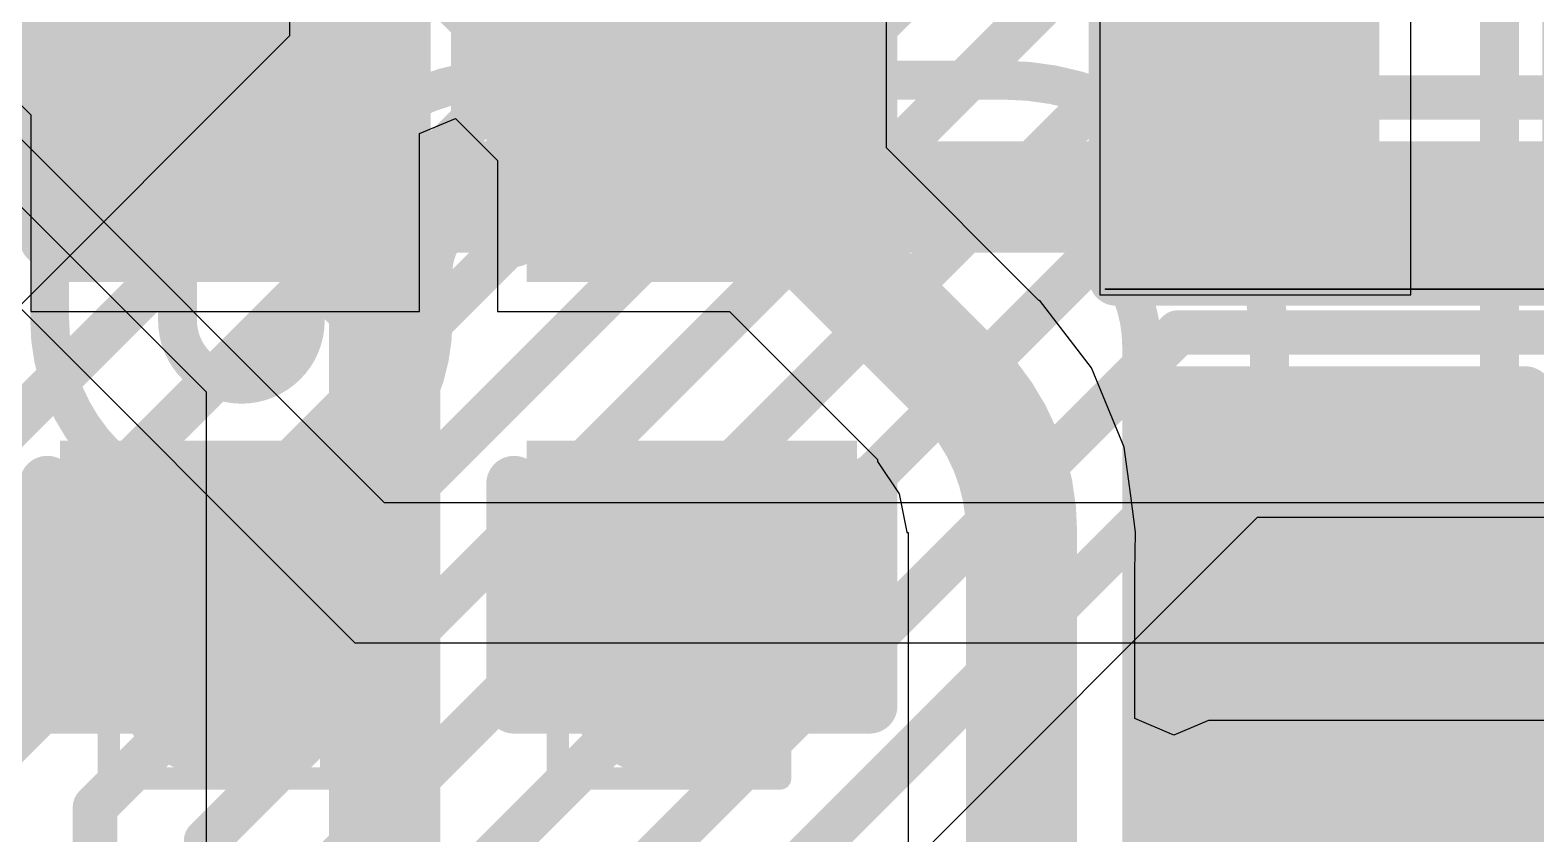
# Model space of a CAD drawing. Header units: inches. Extents: x -6 to 284, y -12 to 154.
# Drawn here: x 42.053 to 45.495, y -7.417 to -5.579 of the extents above; entities that cross this region are included whole.
import ezdxf

# ---------------------------------------------------------------- set-up
doc = ezdxf.new("R2010")
doc.units = ezdxf.units.IN
for name, color, linetype in [('Bottom Layer', 5, 'Continuous'), ('Bottom Overlay', 54, 'Continuous'), ('Bottom Paste', 16, 'Continuous'), ('Bottom Solder', 6, 'Continuous'), ('Drill Drawing', 1, 'Continuous'), ('GND-4', 54, 'Continuous'), ('PWR-1', 156, 'Continuous'), ('PWR-2', 130, 'Continuous'), ('Signal L1', 76, 'Continuous'), ('Signal L2', 6, 'Continuous'), ('Top Layer', 1, 'Continuous'), ('Top Paste', 8, 'Continuous'), ('Top Solder', 216, 'Continuous'), ('Via Holes', 16, 'Continuous')]:
    doc.layers.add(name, color=color, linetype=linetype)

# ---------------------------------------------------------------- blocks, each defined once
blk = doc.blocks.new('R___0402_B_95')
at = {"layer": 'Bottom Layer'}
for points in [[(-0.2413, 0.3175), (-0.2413, -0.3175), (-0.6985, -0.3175), (-0.6985, 0.3175)], [(0.6985, 0.3175), (0.6985, -0.3175), (0.2413, -0.3175), (0.2413, 0.3175)]]:
    blk.add_hatch(color=5, dxfattribs=at).paths.add_polyline_path(points)
at = {"layer": 'Bottom Paste'}
for points in [[(-0.2413, 0.3175), (-0.2413, -0.3175), (-0.6985, -0.3175), (-0.6985, 0.3175)], [(0.6985, 0.3175), (0.6985, -0.3175), (0.2413, -0.3175), (0.2413, 0.3175)]]:
    blk.add_hatch(color=16, dxfattribs=at).paths.add_polyline_path(points)
at = {"layer": 'Bottom Solder'}
for points in [[(-0.1863, 0.3725), (-0.1863, -0.3725), (-0.7535, -0.3725), (-0.7535, 0.3725)], [(0.7535, 0.3725), (0.7535, -0.3725), (0.1863, -0.3725), (0.1863, 0.3725)]]:
    blk.add_hatch(color=6, dxfattribs=at).paths.add_polyline_path(points)
at = {"layer": 'Bottom Overlay'}
for points in [[(0.7874, 0.4064, 0.127, 0.127, 0), (-0.7874, 0.4064, 0.127, 0.127, 0)], [(-0.7874, 0.4064, 0.127, 0.127, 0), (-0.7874, -0.4064, 0.127, 0.127, 0)], [(0.7874, 0.4064, 0.127, 0.127, 0), (0.7874, -0.4064, 0.127, 0.127, 0)], [(0.8128, 0.4318, 0.00323, 0.00323, 0), (-0.8128, 0.4318, 0.00323, 0.00323, 0)], [(0.7874, -0.4064, 0.127, 0.127, 0), (-0.7874, -0.4064, 0.127, 0.127, 0)]]:
    blk.add_lwpolyline(points, format="xyseb", dxfattribs=at)
for points in [[(-0.8191, 0.4064, 0.0635, 0.0635, 1), (-0.7556, 0.4064, 0.0635, 0.0635, 1)], [(-0.8191, 0.4064, 0.0635, 0.0635, 1), (-0.7556, 0.4064, 0.0635, 0.0635, 1)], [(0.7556, 0.4064, 0.0635, 0.0635, 1), (0.8191, 0.4064, 0.0635, 0.0635, 1)], [(0.7556, 0.4064, 0.0635, 0.0635, 1), (0.8191, 0.4064, 0.0635, 0.0635, 1)], [(-0.8136, 0.4318, 0.00161, 0.00161, 1), (-0.812, 0.4318, 0.00161, 0.00161, 1)], [(0.812, 0.4318, 0.00161, 0.00161, 1), (0.8136, 0.4318, 0.00161, 0.00161, 1)], [(-0.8191, -0.4064, 0.0635, 0.0635, 1), (-0.7556, -0.4064, 0.0635, 0.0635, 1)], [(-0.8191, -0.4064, 0.0635, 0.0635, 1), (-0.7556, -0.4064, 0.0635, 0.0635, 1)], [(0.7556, -0.4064, 0.0635, 0.0635, 1), (0.8191, -0.4064, 0.0635, 0.0635, 1)], [(0.7556, -0.4064, 0.0635, 0.0635, 1), (0.8191, -0.4064, 0.0635, 0.0635, 1)]]:
    blk.add_lwpolyline(points, format="xyseb", close=True, dxfattribs=at)
blk = doc.blocks.new('10118192_0001LF__249')
at = {"layer": 'Top Layer'}
blk.add_hatch(color=1, dxfattribs=at).paths.add_polyline_path([(4.15, -2.0125), (2.05, -2.0125), (2.05, -0.4125), (4.15, -0.4125)])
at = {"layer": 'Top Paste'}
blk.add_hatch(color=8, dxfattribs=at).paths.add_polyline_path([(4.15, -2.0125), (2.05, -2.0125), (2.05, -0.4125), (4.15, -0.4125)])
at = {"layer": 'Top Solder'}
blk.add_hatch(color=216, dxfattribs=at).paths.add_polyline_path([(4.2516, -2.1141), (1.9484, -2.1141), (1.9484, -0.3109), (4.2516, -0.3109)])
blk = doc.blocks.new('C___0402_B_347')
at = {"layer": 'Bottom Layer'}
for points in [[(-0.2413, 0.3175), (-0.2413, -0.3175), (-0.6985, -0.3175), (-0.6985, 0.3175)], [(0.6985, 0.3175), (0.6985, -0.3175), (0.2413, -0.3175), (0.2413, 0.3175)]]:
    blk.add_hatch(color=5, dxfattribs=at).paths.add_polyline_path(points)
at = {"layer": 'Bottom Paste'}
for points in [[(-0.2413, 0.3175), (-0.2413, -0.3175), (-0.6985, -0.3175), (-0.6985, 0.3175)], [(0.6985, 0.3175), (0.6985, -0.3175), (0.2413, -0.3175), (0.2413, 0.3175)]]:
    blk.add_hatch(color=16, dxfattribs=at).paths.add_polyline_path(points)
at = {"layer": 'Bottom Solder'}
for points in [[(-0.1813, 0.3775), (-0.1813, -0.3775), (-0.7585, -0.3775), (-0.7585, 0.3775)], [(0.7585, 0.3775), (0.7585, -0.3775), (0.1813, -0.3775), (0.1813, 0.3775)]]:
    blk.add_hatch(color=6, dxfattribs=at).paths.add_polyline_path(points)
at = {"layer": 'Bottom Overlay'}
for points in [[(-0.7874, 0.4064, 0.127, 0.127, 0), (-0.7874, -0.4064, 0.127, 0.127, 0)], [(-0.7874, 0.4064, 0.127, 0.127, 0), (-0.2794, 0.4064, 0.127, 0.127, 0)], [(0.2794, 0.4064, 0.127, 0.127, 0), (0.7874, 0.4064, 0.127, 0.127, 0)], [(0.7874, 0.4064, 0.127, 0.127, 0), (0.7874, -0.4064, 0.127, 0.127, 0)], [(-0.7874, -0.4064, 0.127, 0.127, 0), (-0.2794, -0.4064, 0.127, 0.127, 0)], [(0.2794, -0.4064, 0.127, 0.127, 0), (0.7874, -0.4064, 0.127, 0.127, 0)]]:
    blk.add_lwpolyline(points, format="xyseb", dxfattribs=at)
for points in [[(-0.8191, 0.4064, 0.0635, 0.0635, 1), (-0.7556, 0.4064, 0.0635, 0.0635, 1)], [(-0.8191, 0.4064, 0.0635, 0.0635, 1), (-0.7556, 0.4064, 0.0635, 0.0635, 1)], [(-0.3111, 0.4064, 0.0635, 0.0635, 1), (-0.2477, 0.4064, 0.0635, 0.0635, 1)], [(0.2477, 0.4064, 0.0635, 0.0635, 1), (0.3111, 0.4064, 0.0635, 0.0635, 1)], [(0.7556, 0.4064, 0.0635, 0.0635, 1), (0.8191, 0.4064, 0.0635, 0.0635, 1)], [(0.7556, 0.4064, 0.0635, 0.0635, 1), (0.8191, 0.4064, 0.0635, 0.0635, 1)], [(-0.8191, -0.4064, 0.0635, 0.0635, 1), (-0.7556, -0.4064, 0.0635, 0.0635, 1)], [(-0.8191, -0.4064, 0.0635, 0.0635, 1), (-0.7556, -0.4064, 0.0635, 0.0635, 1)], [(-0.3111, -0.4064, 0.0635, 0.0635, 1), (-0.2477, -0.4064, 0.0635, 0.0635, 1)], [(0.2477, -0.4064, 0.0635, 0.0635, 1), (0.3111, -0.4064, 0.0635, 0.0635, 1)], [(0.7557, -0.4064, 0.0635, 0.0635, 1), (0.8192, -0.4064, 0.0635, 0.0635, 1)], [(0.7557, -0.4064, 0.0635, 0.0635, 1), (0.8192, -0.4064, 0.0635, 0.0635, 1)]]:
    blk.add_lwpolyline(points, format="xyseb", close=True, dxfattribs=at)
blk = doc.blocks.new('C___0402_B_479')
at = {"layer": 'Bottom Layer'}
for points in [[(-0.2413, 0.3175), (-0.2413, -0.3175), (-0.6985, -0.3175), (-0.6985, 0.3175)], [(0.6985, 0.3175), (0.6985, -0.3175), (0.2413, -0.3175), (0.2413, 0.3175)]]:
    blk.add_hatch(color=5, dxfattribs=at).paths.add_polyline_path(points)
at = {"layer": 'Bottom Paste'}
for points in [[(-0.2413, 0.3175), (-0.2413, -0.3175), (-0.6985, -0.3175), (-0.6985, 0.3175)], [(0.6985, 0.3175), (0.6985, -0.3175), (0.2413, -0.3175), (0.2413, 0.3175)]]:
    blk.add_hatch(color=16, dxfattribs=at).paths.add_polyline_path(points)
at = {"layer": 'Bottom Solder'}
for points in [[(-0.1813, 0.3775), (-0.1813, -0.3775), (-0.7585, -0.3775), (-0.7585, 0.3775)], [(0.7585, 0.3775), (0.7585, -0.3775), (0.1813, -0.3775), (0.1813, 0.3775)]]:
    blk.add_hatch(color=6, dxfattribs=at).paths.add_polyline_path(points)
at = {"layer": 'Bottom Overlay'}
for points in [[(-0.7874, 0.4064, 0.127, 0.127, 0), (-0.7874, -0.4064, 0.127, 0.127, 0)], [(-0.7874, 0.4064, 0.127, 0.127, 0), (-0.2794, 0.4064, 0.127, 0.127, 0)], [(0.2794, 0.4064, 0.127, 0.127, 0), (0.7874, 0.4064, 0.127, 0.127, 0)], [(0.7874, 0.4064, 0.127, 0.127, 0), (0.7874, -0.4064, 0.127, 0.127, 0)], [(-0.7874, -0.4064, 0.127, 0.127, 0), (-0.2794, -0.4064, 0.127, 0.127, 0)], [(0.2794, -0.4064, 0.127, 0.127, 0), (0.7874, -0.4064, 0.127, 0.127, 0)]]:
    blk.add_lwpolyline(points, format="xyseb", dxfattribs=at)
for points in [[(-0.8191, 0.4064, 0.0635, 0.0635, 1), (-0.7556, 0.4064, 0.0635, 0.0635, 1)], [(-0.8191, 0.4064, 0.0635, 0.0635, 1), (-0.7556, 0.4064, 0.0635, 0.0635, 1)], [(-0.3111, 0.4064, 0.0635, 0.0635, 1), (-0.2477, 0.4064, 0.0635, 0.0635, 1)], [(0.2477, 0.4064, 0.0635, 0.0635, 1), (0.3111, 0.4064, 0.0635, 0.0635, 1)], [(0.7556, 0.4064, 0.0635, 0.0635, 1), (0.8191, 0.4064, 0.0635, 0.0635, 1)], [(0.7556, 0.4064, 0.0635, 0.0635, 1), (0.8191, 0.4064, 0.0635, 0.0635, 1)], [(-0.8191, -0.4064, 0.0635, 0.0635, 1), (-0.7556, -0.4064, 0.0635, 0.0635, 1)], [(-0.8191, -0.4064, 0.0635, 0.0635, 1), (-0.7556, -0.4064, 0.0635, 0.0635, 1)], [(-0.3111, -0.4064, 0.0635, 0.0635, 1), (-0.2477, -0.4064, 0.0635, 0.0635, 1)], [(0.2477, -0.4064, 0.0635, 0.0635, 1), (0.3111, -0.4064, 0.0635, 0.0635, 1)], [(0.7556, -0.4064, 0.0635, 0.0635, 1), (0.8191, -0.4064, 0.0635, 0.0635, 1)], [(0.7556, -0.4064, 0.0635, 0.0635, 1), (0.8191, -0.4064, 0.0635, 0.0635, 1)]]:
    blk.add_lwpolyline(points, format="xyseb", close=True, dxfattribs=at)
blk = doc.blocks.new('C___0402_B_482')
at = {"layer": 'Bottom Layer'}
for points in [[(-0.2413, 0.3175), (-0.2413, -0.3175), (-0.6985, -0.3175), (-0.6985, 0.3175)], [(0.6985, 0.3175), (0.6985, -0.3175), (0.2413, -0.3175), (0.2413, 0.3175)]]:
    blk.add_hatch(color=5, dxfattribs=at).paths.add_polyline_path(points)
at = {"layer": 'Bottom Paste'}
for points in [[(-0.2413, 0.3175), (-0.2413, -0.3175), (-0.6985, -0.3175), (-0.6985, 0.3175)], [(0.6985, 0.3175), (0.6985, -0.3175), (0.2413, -0.3175), (0.2413, 0.3175)]]:
    blk.add_hatch(color=16, dxfattribs=at).paths.add_polyline_path(points)
at = {"layer": 'Bottom Solder'}
for points in [[(-0.1813, 0.3775), (-0.1813, -0.3775), (-0.7585, -0.3775), (-0.7585, 0.3775)], [(0.7585, 0.3775), (0.7585, -0.3775), (0.1813, -0.3775), (0.1813, 0.3775)]]:
    blk.add_hatch(color=6, dxfattribs=at).paths.add_polyline_path(points)
at = {"layer": 'Bottom Overlay'}
for points in [[(-0.7874, 0.4064, 0.127, 0.127, 0), (-0.2794, 0.4064, 0.127, 0.127, 0)], [(-0.7874, 0.4064, 0.127, 0.127, 0), (-0.7874, -0.4064, 0.127, 0.127, 0)], [(0.2794, 0.4064, 0.127, 0.127, 0), (0.7874, 0.4064, 0.127, 0.127, 0)], [(0.7874, 0.4064, 0.127, 0.127, 0), (0.7874, -0.4064, 0.127, 0.127, 0)], [(-0.7874, -0.4064, 0.127, 0.127, 0), (-0.2794, -0.4064, 0.127, 0.127, 0)], [(0.2794, -0.4064, 0.127, 0.127, 0), (0.7874, -0.4064, 0.127, 0.127, 0)]]:
    blk.add_lwpolyline(points, format="xyseb", dxfattribs=at)
for points in [[(-0.8191, 0.4064, 0.0635, 0.0635, 1), (-0.7556, 0.4064, 0.0635, 0.0635, 1)], [(-0.8191, 0.4064, 0.0635, 0.0635, 1), (-0.7556, 0.4064, 0.0635, 0.0635, 1)], [(-0.3111, 0.4064, 0.0635, 0.0635, 1), (-0.2477, 0.4064, 0.0635, 0.0635, 1)], [(0.2477, 0.4064, 0.0635, 0.0635, 1), (0.3111, 0.4064, 0.0635, 0.0635, 1)], [(0.7556, 0.4064, 0.0635, 0.0635, 1), (0.8191, 0.4064, 0.0635, 0.0635, 1)], [(0.7556, 0.4064, 0.0635, 0.0635, 1), (0.8191, 0.4064, 0.0635, 0.0635, 1)], [(-0.8191, -0.4064, 0.0635, 0.0635, 1), (-0.7556, -0.4064, 0.0635, 0.0635, 1)], [(-0.8191, -0.4064, 0.0635, 0.0635, 1), (-0.7556, -0.4064, 0.0635, 0.0635, 1)], [(-0.3111, -0.4064, 0.0635, 0.0635, 1), (-0.2477, -0.4064, 0.0635, 0.0635, 1)], [(0.2477, -0.4064, 0.0635, 0.0635, 1), (0.3111, -0.4064, 0.0635, 0.0635, 1)], [(0.7556, -0.4064, 0.0635, 0.0635, 1), (0.8191, -0.4064, 0.0635, 0.0635, 1)], [(0.7556, -0.4064, 0.0635, 0.0635, 1), (0.8191, -0.4064, 0.0635, 0.0635, 1)]]:
    blk.add_lwpolyline(points, format="xyseb", close=True, dxfattribs=at)

msp = doc.modelspace()

# ---------------------------------------------------------------- hatches: boundary and pattern name
at = {"layer": 'Bottom Layer'}
h = msp.add_hatch(color=5, dxfattribs=at)
edge = h.paths.add_edge_path()
edge.add_arc((42.487, -7.0362), 0.15, 0, 360)
h = msp.add_hatch(color=5, dxfattribs=at)
edge = h.paths.add_edge_path()
edge.add_arc((43.5134, -7.0362), 0.15, 0, 360)
msp.add_hatch(color=5, dxfattribs=at).paths.add_polyline_path([(44.7468, -7.8974), (47.904, -7.8974), (47.904, -7.2952), (44.7468, -7.2952)])
at = {"layer": 'Bottom Solder'}
h = msp.add_hatch(color=6, dxfattribs=at)
edge = h.paths.add_edge_path()
edge.add_arc((42.487, -7.0362), 0.2516, 0, 360)
h = msp.add_hatch(color=6, dxfattribs=at)
edge = h.paths.add_edge_path()
edge.add_arc((43.5134, -7.0362), 0.2516, 0, 360)
at = {"layer": 'GND-4'}
h = msp.add_hatch(color=54, dxfattribs=at)
edge = h.paths.add_edge_path()
edge.add_arc((42.487, -7.0362), 0.15, 0, 360)
h = msp.add_hatch(color=54, dxfattribs=at)
edge = h.paths.add_edge_path()
edge.add_arc((43.5134, -7.0362), 0.15, 0, 360)
at = {"layer": 'Signal L2'}
h = msp.add_hatch(color=6, dxfattribs=at)
edge = h.paths.add_edge_path()
edge.add_arc((42.487, -7.0362), 0.15, 0, 360)
h = msp.add_hatch(color=6, dxfattribs=at)
edge = h.paths.add_edge_path()
edge.add_arc((43.5134, -7.0362), 0.15, 0, 360)
at = {"layer": 'Via Holes'}
h = msp.add_hatch(color=7, dxfattribs=at)
edge = h.paths.add_edge_path()
edge.add_arc((42.487, -7.0362), 0.075, 0, 360)
h = msp.add_hatch(color=7, dxfattribs=at)
edge = h.paths.add_edge_path()
edge.add_arc((43.5134, -7.0362), 0.075, 0, 360)

# ---------------------------------------------------------------- linework, layer by layer
at = {"layer": 'Bottom Layer'}
for p, q in [((44.498, -5.2952), (44.498, -6.1842)), ((45.2092, -6.1842), (45.2092, -5.2952)), ((44.0102, -5.8483), (44.0102, -5.5111)), ((41.9208, -5.6399), (42.0544, -5.7734)), ((42.0544, -5.7734), (42.0544, -6.2223)), ((42.9434, -5.8157), (43.0255, -5.7817)), ((43.0255, -5.7817), (43.1212, -5.8774)), ((42.9434, -6.2223), (42.9434, -5.8157)), ((44.3591, -6.1972), (44.0102, -5.8483)), ((43.1212, -5.8774), (43.1212, -6.2223)), ((44.498, -6.1842), (45.2092, -6.1842)), ((42.0544, -6.2223), (42.9434, -6.2223)), ((43.1212, -6.2223), (43.6517, -6.2223)), ((43.6517, -6.2223), (43.9901, -6.5607)), ((44.3597, -6.1973), (44.3591, -6.1972)), ((44.3591, -6.1972), (44.3591, -6.1972)), ((44.3603, -6.1966), (44.3597, -6.1973)), ((44.479, -6.3513), (44.3603, -6.1966)), ((44.5541, -6.5327), (44.479, -6.3513)), ((44.5688, -6.6439), (44.5541, -6.5327)), ((43.9901, -6.5607), (43.9901, -6.5655)), ((43.9901, -6.5655), (43.9901, -6.5655)), ((43.9901, -6.5655), (43.9901, -6.5655)), ((43.9901, -6.5655), (44.0396, -6.6396)), ((44.0396, -6.6396), (44.057, -6.7273)), ((44.5798, -6.7273), (44.5688, -6.6439)), ((44.057, -6.7273), (44.057, -6.7276)), ((44.057, -6.7276), (44.0601, -6.7276)), ((44.0601, -6.7276), (44.0604, -6.728)), ((44.0604, -6.728), (44.0604, -7.6769)), ((44.5783, -6.8167), (44.5796, -6.7283)), ((44.5796, -6.7283), (44.5798, -6.7273)), ((44.5783, -7.1531), (44.5783, -6.8167)), ((44.6672, -7.1907), (44.5783, -7.1531)), ((44.7468, -7.1578), (44.6672, -7.1907)), ((47.904, -7.1578), (44.7468, -7.1578))]:
    msp.add_line(p, q, dxfattribs=at)
for points in [[(44.8536, -5.7397, 0.254, 0.254, 0), (44.8536, -4.6844, 0.254, 0.254, 0)], [(41.3604, -4.7865, 0.1524, 0.1524, 0), (42.2576, -5.6836, 0.1524, 0.1524, 0)], [(42.9271, -5.3171, 0.254, 0.254, 0), (43.4768, -5.8667, 0.254, 0.254, 0)], [(42.2576, -5.7143, 0.1524, 0.1524, 0), (42.2576, -5.6836, 0.1524, 0.1524, 0)], [(42.2576, -5.7143, 0.1524, 0.1524, 0), (42.41, -5.8667, 0.1524, 0.1524, 0)], [(43.4768, -5.8667, 0.254, 0.254, 0), (43.5657, -5.8667, 0.254, 0.254, 0)], [(43.5657, -5.8667, 0.254, 0.254, 0), (43.7562, -5.9605, 0.254, 0.254, 0)], [(42.41, -5.8667, 0.1524, 0.1524, 0), (42.4989, -5.8667, 0.1524, 0.1524, 0)], [(43.7562, -5.9605, 0.254, 0.254, 0), (44.176, -6.3803, 0.254, 0.254, 0)], [(44.176, -6.3803, 0.254, 0.254, -0.198765), (44.3193, -6.728, 0.254, 0.254, 0)], [(44.3193, -6.728, 0.254, 0.254, 0), (44.3193, -7.7842, 0.254, 0.254, 0)], [(45.0643, -6.729, 0.254, 0.254, 0), (45.6916, -6.729, 0.254, 0.254, 0)]]:
    msp.add_lwpolyline(points, format="xyseb", dxfattribs=at)
for points in [[(42.2195, -5.6836, 0.0762, 0.0762, 1), (42.2957, -5.6836, 0.0762, 0.0762, 1)], [(42.2195, -5.6836, 0.0762, 0.0762, 1), (42.2957, -5.6836, 0.0762, 0.0762, 1)], [(42.2195, -5.7143, 0.0762, 0.0762, 1), (42.2957, -5.7143, 0.0762, 0.0762, 1)], [(42.2195, -5.7143, 0.0762, 0.0762, 1), (42.2957, -5.7143, 0.0762, 0.0762, 1)], [(44.7901, -5.7397, 0.127, 0.127, 1), (44.9171, -5.7397, 0.127, 0.127, 1)], [(43.4133, -5.8667, 0.127, 0.127, 1), (43.5403, -5.8667, 0.127, 0.127, 1)], [(43.4133, -5.8667, 0.127, 0.127, 1), (43.5403, -5.8667, 0.127, 0.127, 1)], [(43.5022, -5.8667, 0.127, 0.127, 1), (43.6292, -5.8667, 0.127, 0.127, 1)], [(43.5022, -5.8667, 0.127, 0.127, 1), (43.6292, -5.8667, 0.127, 0.127, 1)], [(42.3719, -5.8667, 0.0762, 0.0762, 1), (42.4481, -5.8667, 0.0762, 0.0762, 1)], [(42.3719, -5.8667, 0.0762, 0.0762, 1), (42.4481, -5.8667, 0.0762, 0.0762, 1)], [(42.4608, -5.8667, 0.0762, 0.0762, 1), (42.537, -5.8667, 0.0762, 0.0762, 1)], [(43.6927, -5.9605, 0.127, 0.127, 1), (43.8197, -5.9605, 0.127, 0.127, 1)], [(43.6927, -5.9605, 0.127, 0.127, 1), (43.8197, -5.9605, 0.127, 0.127, 1)], [(44.1125, -6.3803, 0.127, 0.127, 1), (44.2395, -6.3803, 0.127, 0.127, 1)], [(44.1125, -6.3803, 0.127, 0.127, 1), (44.2395, -6.3803, 0.127, 0.127, 1)], [(44.2558, -6.728, 0.127, 0.127, 1), (44.3828, -6.728, 0.127, 0.127, 1)], [(44.2558, -6.728, 0.127, 0.127, 1), (44.3828, -6.728, 0.127, 0.127, 1)], [(45.0008, -6.729, 0.127, 0.127, 1), (45.1278, -6.729, 0.127, 0.127, 1)]]:
    msp.add_lwpolyline(points, format="xyseb", close=True, dxfattribs=at)
at = {"layer": 'Drill Drawing'}
for points in [[(42.233, -6.7822, 0.0508, 0.0508, 0), (42.741, -6.7822, 0.0508, 0.0508, 0)], [(42.233, -7.2902, 0.0508, 0.0508, 0), (42.233, -6.7822, 0.0508, 0.0508, 0)], [(42.741, -7.2902, 0.0508, 0.0508, 0), (42.741, -6.7822, 0.0508, 0.0508, 0)], [(43.2594, -6.7822, 0.0508, 0.0508, 0), (43.7674, -6.7822, 0.0508, 0.0508, 0)], [(43.2594, -7.2902, 0.0508, 0.0508, 0), (43.2594, -6.7822, 0.0508, 0.0508, 0)], [(43.7674, -7.2902, 0.0508, 0.0508, 0), (43.7674, -6.7822, 0.0508, 0.0508, 0)], [(42.233, -7.2902, 0.0508, 0.0508, 0), (42.741, -7.2902, 0.0508, 0.0508, 0)], [(43.2594, -7.2902, 0.0508, 0.0508, 0), (43.7674, -7.2902, 0.0508, 0.0508, 0)]]:
    msp.add_lwpolyline(points, format="xyseb", dxfattribs=at)
for points in [[(42.2203, -6.7822, 0.0254, 0.0254, 1), (42.2457, -6.7822, 0.0254, 0.0254, 1)], [(42.2203, -6.7822, 0.0254, 0.0254, 1), (42.2457, -6.7822, 0.0254, 0.0254, 1)], [(42.7283, -6.7822, 0.0254, 0.0254, 1), (42.7537, -6.7822, 0.0254, 0.0254, 1)], [(42.7283, -6.7822, 0.0254, 0.0254, 1), (42.7537, -6.7822, 0.0254, 0.0254, 1)], [(43.2467, -6.7822, 0.0254, 0.0254, 1), (43.2721, -6.7822, 0.0254, 0.0254, 1)], [(43.2467, -6.7822, 0.0254, 0.0254, 1), (43.2721, -6.7822, 0.0254, 0.0254, 1)], [(43.7547, -6.7822, 0.0254, 0.0254, 1), (43.7801, -6.7822, 0.0254, 0.0254, 1)], [(43.7547, -6.7822, 0.0254, 0.0254, 1), (43.7801, -6.7822, 0.0254, 0.0254, 1)], [(42.2203, -7.2902, 0.0254, 0.0254, 1), (42.2457, -7.2902, 0.0254, 0.0254, 1)], [(42.2203, -7.2902, 0.0254, 0.0254, 1), (42.2457, -7.2902, 0.0254, 0.0254, 1)], [(42.7283, -7.2902, 0.0254, 0.0254, 1), (42.7537, -7.2902, 0.0254, 0.0254, 1)], [(42.7283, -7.2902, 0.0254, 0.0254, 1), (42.7537, -7.2902, 0.0254, 0.0254, 1)], [(43.2467, -7.2902, 0.0254, 0.0254, 1), (43.2721, -7.2902, 0.0254, 0.0254, 1)], [(43.2467, -7.2902, 0.0254, 0.0254, 1), (43.2721, -7.2902, 0.0254, 0.0254, 1)], [(43.7547, -7.2902, 0.0254, 0.0254, 1), (43.7801, -7.2902, 0.0254, 0.0254, 1)], [(43.7547, -7.2902, 0.0254, 0.0254, 1), (43.7801, -7.2902, 0.0254, 0.0254, 1)]]:
    msp.add_lwpolyline(points, format="xyseb", close=True, dxfattribs=at)
at = {"layer": 'PWR-1'}
for p, q in [((42.8633, -6.6601), (41.5288, -5.3256)), ((41.3952, -5.5796), (42.7954, -6.9798)), ((46.2003, -6.6601), (42.8633, -6.6601)), ((42.7954, -6.9798), (45.9473, -6.9798))]:
    msp.add_line(p, q, dxfattribs=at)
at = {"layer": 'PWR-2'}
for p, q in [((41.096, -5.047), (42.4553, -6.4063)), ((42.4553, -6.4063), (42.4553, -8.2417))]:
    msp.add_line(p, q, dxfattribs=at)
for points in [[(41.8283, -5.1625, 0.254, 0.254, 0), (42.8633, -6.1975, 0.254, 0.254, 0)], [(42.8633, -7.8434, 0.254, 0.254, 0), (42.8633, -6.1975, 0.254, 0.254, 0)]]:
    msp.add_lwpolyline(points, format="xyseb", dxfattribs=at)
msp.add_lwpolyline([(42.7998, -6.1975, 0.127, 0.127, 1), (42.9268, -6.1975, 0.127, 0.127, 1)], format="xyseb", close=True, dxfattribs=at)
msp.add_lwpolyline([(42.7998, -6.1975, 0.127, 0.127, 1), (42.9268, -6.1975, 0.127, 0.127, 1)], format="xyseb", close=True, dxfattribs=at)
at = {"layer": 'Signal L1'}
for points in [[(42.5739, -5.9608, 0.254, 0.254, -0.414214), (41.8674, -5.2543, 0.254, 0.254, 0)], [(42.5739, -5.9608, 0.254, 0.254, 0), (52.8804, -5.9608, 0.254, 0.254, 0)]]:
    msp.add_lwpolyline(points, format="xyseb", dxfattribs=at)
msp.add_lwpolyline([(42.5104, -5.9608, 0.127, 0.127, 1), (42.6374, -5.9608, 0.127, 0.127, 1)], format="xyseb", close=True, dxfattribs=at)
msp.add_lwpolyline([(42.5104, -5.9608, 0.127, 0.127, 1), (42.6374, -5.9608, 0.127, 0.127, 1)], format="xyseb", close=True, dxfattribs=at)
at = {"layer": 'Signal L2'}
for points in [[(45.4116, -7.6239, 0.0889, 0.0889, 0), (45.4116, -4.0412, 0.0889, 0.0889, 0)], [(42.0978, -6.2428, 0.0889, 0.0889, 0), (42.0978, -5.5348, 0.0889, 0.0889, 0)], [(42.3899, -6.2428, 0.0889, 0.0889, 0), (42.3899, -5.5348, 0.0889, 0.0889, 0)], [(42.682, -6.132, 0.0889, 0.0889, -0.414214), (43.1201, -5.6939, 0.0889, 0.0889, 0)], [(43.1201, -5.6939, 0.0889, 0.0889, 0), (43.9649, -5.6939, 0.0889, 0.0889, 0)], [(43.9649, -5.6939, 0.0889, 0.0889, 0), (44.2793, -5.6939, 0.0889, 0.0889, 0)], [(44.2793, -5.6939, 0.0889, 0.0889, -0.414214), (44.8858, -6.3004, 0.0889, 0.0889, 0)], [(42.9741, -6.132, 0.0889, 0.0889, -0.414214), (43.1201, -5.986, 0.0889, 0.0889, 0)], [(43.1201, -5.986, 0.0889, 0.0889, 0), (43.9649, -5.986, 0.0889, 0.0889, 0)], [(43.9649, -5.986, 0.0889, 0.0889, 0), (44.2793, -5.986, 0.0889, 0.0889, 0)], [(44.2793, -5.986, 0.0889, 0.0889, -0.414214), (44.5937, -6.3004, 0.0889, 0.0889, 0)], [(42.682, -6.2428, 0.0889, 0.0889, 0), (42.682, -6.132, 0.0889, 0.0889, 0)], [(42.9741, -6.2428, 0.0889, 0.0889, 0), (42.9741, -6.132, 0.0889, 0.0889, 0)], [(42.9741, -6.2428, 0.0889, 0.0889, -1), (42.0978, -6.2428, 0.0889, 0.0889, 0)], [(42.682, -6.2428, 0.0889, 0.0889, -1), (42.3899, -6.2428, 0.0889, 0.0889, 0)], [(44.5937, -7.9352, 0.0889, 0.0889, 0), (44.5937, -6.3004, 0.0889, 0.0889, 0)], [(44.8858, -7.8142, 0.0889, 0.0889, 0), (44.8858, -6.3004, 0.0889, 0.0889, 0)]]:
    msp.add_lwpolyline(points, format="xyseb", dxfattribs=at)
for points in [[(43.0979, -5.6939, 0.0445, 0.0445, 1), (43.1423, -5.6939, 0.0445, 0.0445, 1)], [(43.0979, -5.6939, 0.0445, 0.0445, 1), (43.1423, -5.6939, 0.0445, 0.0445, 1)], [(43.9426, -5.6939, 0.0445, 0.0445, 1), (43.9871, -5.6939, 0.0445, 0.0445, 1)], [(43.9426, -5.6939, 0.0445, 0.0445, 1), (43.9871, -5.6939, 0.0445, 0.0445, 1)], [(44.257, -5.6939, 0.0445, 0.0445, 1), (44.3015, -5.6939, 0.0445, 0.0445, 1)], [(44.257, -5.6939, 0.0445, 0.0445, 1), (44.3015, -5.6939, 0.0445, 0.0445, 1)], [(43.0979, -5.986, 0.0445, 0.0445, 1), (43.1423, -5.986, 0.0445, 0.0445, 1)], [(43.0979, -5.986, 0.0445, 0.0445, 1), (43.1423, -5.986, 0.0445, 0.0445, 1)], [(43.9426, -5.986, 0.0445, 0.0445, 1), (43.9871, -5.986, 0.0445, 0.0445, 1)], [(43.9426, -5.986, 0.0445, 0.0445, 1), (43.9871, -5.986, 0.0445, 0.0445, 1)], [(44.257, -5.986, 0.0445, 0.0445, 1), (44.3015, -5.986, 0.0445, 0.0445, 1)], [(44.257, -5.986, 0.0445, 0.0445, 1), (44.3015, -5.986, 0.0445, 0.0445, 1)], [(42.6597, -6.132, 0.0445, 0.0445, 1), (42.7042, -6.132, 0.0445, 0.0445, 1)], [(42.6597, -6.132, 0.0445, 0.0445, 1), (42.7042, -6.132, 0.0445, 0.0445, 1)], [(42.9518, -6.132, 0.0445, 0.0445, 1), (42.9963, -6.132, 0.0445, 0.0445, 1)], [(42.9518, -6.132, 0.0445, 0.0445, 1), (42.9963, -6.132, 0.0445, 0.0445, 1)], [(42.0755, -6.2428, 0.0445, 0.0445, 1), (42.12, -6.2428, 0.0445, 0.0445, 1)], [(42.0755, -6.2428, 0.0445, 0.0445, 1), (42.12, -6.2428, 0.0445, 0.0445, 1)], [(42.3676, -6.2428, 0.0445, 0.0445, 1), (42.4121, -6.2428, 0.0445, 0.0445, 1)], [(42.3676, -6.2428, 0.0445, 0.0445, 1), (42.4121, -6.2428, 0.0445, 0.0445, 1)], [(42.6597, -6.2428, 0.0445, 0.0445, 1), (42.7042, -6.2428, 0.0445, 0.0445, 1)], [(42.6597, -6.2428, 0.0445, 0.0445, 1), (42.7042, -6.2428, 0.0445, 0.0445, 1)], [(42.9518, -6.2428, 0.0445, 0.0445, 1), (42.9963, -6.2428, 0.0445, 0.0445, 1)], [(42.9518, -6.2428, 0.0445, 0.0445, 1), (42.9963, -6.2428, 0.0445, 0.0445, 1)], [(44.5715, -6.3004, 0.0445, 0.0445, 1), (44.616, -6.3004, 0.0445, 0.0445, 1)], [(44.5715, -6.3004, 0.0445, 0.0445, 1), (44.616, -6.3004, 0.0445, 0.0445, 1)], [(44.8636, -6.3004, 0.0445, 0.0445, 1), (44.9081, -6.3004, 0.0445, 0.0445, 1)], [(44.8636, -6.3004, 0.0445, 0.0445, 1), (44.9081, -6.3004, 0.0445, 0.0445, 1)]]:
    msp.add_lwpolyline(points, format="xyseb", close=True, dxfattribs=at)
at = {"layer": 'Top Layer'}
for p, q in [((42.6462, -5.1209), (42.6462, -5.5927)), ((42.6462, -5.5927), (41.598, -6.6409)), ((43.68, -7.8718), (44.8588, -6.6931)), ((44.8588, -6.6931), (48.1582, -6.6931))]:
    msp.add_line(p, q, dxfattribs=at)
for points in [[(41.9473, -7.269, 0.1016, 0.1016, 0), (44.2449, -4.9714, 0.1016, 0.1016, 0)], [(42.8275, -5.6678, 0.1016, 0.1016, 0), (42.8275, -5.0469, 0.1016, 0.1016, 0)], [(43.0656, -5.7852, 0.1016, 0.1016, 0), (43.0656, -5.1437, 0.1016, 0.1016, 0)], [(42.2013, -7.3554, 0.1016, 0.1016, 0), (44.3313, -5.2254, 0.1016, 0.1016, 0)], [(42.4553, -7.4326, 0.1016, 0.1016, 0), (44.4085, -5.4794, 0.1016, 0.1016, 0)], [(41.4393, -7.056, 0.1016, 0.1016, 0), (42.8275, -5.6678, 0.1016, 0.1016, 0)], [(42.7093, -7.5191, 0.1016, 0.1016, 0), (44.495, -5.7334, 0.1016, 0.1016, 0)], [(44.495, -5.7334, 0.1016, 0.1016, 0), (47.8769, -5.7334, 0.1016, 0.1016, 0)], [(41.6979, -7.153, 0.1016, 0.1016, 0), (43.0656, -5.7852, 0.1016, 0.1016, 0)], [(42.9633, -7.615, 0.1016, 0.1016, 0), (44.5618, -6.0165, 0.1016, 0.1016, 0)], [(44.5618, -6.0165, 0.1016, 0.1016, 0), (47.953, -6.0165, 0.1016, 0.1016, 0)], [(43.2173, -7.7305, 0.1016, 0.1016, 0), (44.6772, -6.2705, 0.1016, 0.1016, 0)], [(44.6772, -6.2705, 0.1016, 0.1016, 0), (48.0582, -6.2705, 0.1016, 0.1016, 0)], [(43.4586, -7.8369, 0.1016, 0.1016, 0), (44.7837, -6.5118, 0.1016, 0.1016, 0)], [(44.7837, -6.5118, 0.1016, 0.1016, 0), (48.1582, -6.5118, 0.1016, 0.1016, 0)], [(42.2013, -8.8624, 0.1016, 0.1016, 0), (42.2013, -7.3554, 0.1016, 0.1016, 0)], [(42.4553, -9.0361, 0.1016, 0.1016, 0), (42.4553, -7.4326, 0.1016, 0.1016, 0)]]:
    msp.add_lwpolyline(points, format="xyseb", dxfattribs=at)
for points in [[(42.8021, -5.6678, 0.0508, 0.0508, 1), (42.8529, -5.6678, 0.0508, 0.0508, 1)], [(42.8021, -5.6678, 0.0508, 0.0508, 1), (42.8529, -5.6678, 0.0508, 0.0508, 1)], [(44.4696, -5.7334, 0.0508, 0.0508, 1), (44.5204, -5.7334, 0.0508, 0.0508, 1)], [(44.4696, -5.7334, 0.0508, 0.0508, 1), (44.5204, -5.7334, 0.0508, 0.0508, 1)], [(43.0402, -5.7852, 0.0508, 0.0508, 1), (43.091, -5.7852, 0.0508, 0.0508, 1)], [(43.0402, -5.7852, 0.0508, 0.0508, 1), (43.091, -5.7852, 0.0508, 0.0508, 1)], [(44.5364, -6.0165, 0.0508, 0.0508, 1), (44.5872, -6.0165, 0.0508, 0.0508, 1)], [(44.5364, -6.0165, 0.0508, 0.0508, 1), (44.5872, -6.0165, 0.0508, 0.0508, 1)], [(44.6518, -6.2705, 0.0508, 0.0508, 1), (44.7026, -6.2705, 0.0508, 0.0508, 1)], [(44.6518, -6.2705, 0.0508, 0.0508, 1), (44.7026, -6.2705, 0.0508, 0.0508, 1)], [(44.7583, -6.5118, 0.0508, 0.0508, 1), (44.8091, -6.5118, 0.0508, 0.0508, 1)], [(44.7583, -6.5118, 0.0508, 0.0508, 1), (44.8091, -6.5118, 0.0508, 0.0508, 1)], [(42.1759, -7.3554, 0.0508, 0.0508, 1), (42.2267, -7.3554, 0.0508, 0.0508, 1)], [(42.1759, -7.3554, 0.0508, 0.0508, 1), (42.2267, -7.3554, 0.0508, 0.0508, 1)], [(42.4299, -7.4326, 0.0508, 0.0508, 1), (42.4807, -7.4326, 0.0508, 0.0508, 1)], [(42.4299, -7.4326, 0.0508, 0.0508, 1), (42.4807, -7.4326, 0.0508, 0.0508, 1)]]:
    msp.add_lwpolyline(points, format="xyseb", close=True, dxfattribs=at)

# ---------------------------------------------------------------- block references
for name, p, rotation in [('R___0402_B_95', (45.3235, -5.7397), 180), ('C___0402_B_482', (42.4989, -6.3366), 90), ('C___0402_B_479', (43.5657, -6.3366), 90), ('C___0402_B_347', (45.0643, -7.1989), 90), ('10118192_0001LF__249', (48.874, -8.9729), 180)]:
    msp.add_blockref(name, p, dxfattribs=dict(rotation=rotation))

doc.saveas('drawing.dxf')
